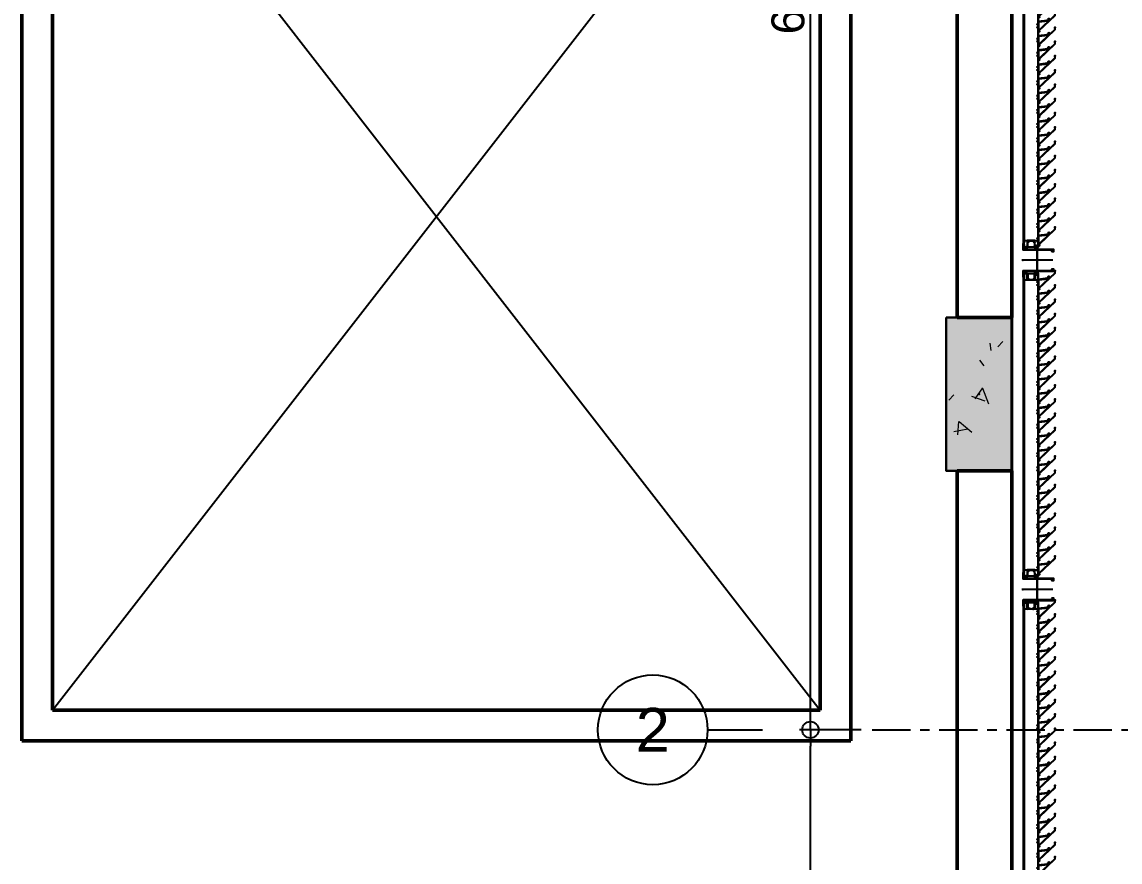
# Model space of a CAD drawing. Header units: millimetres. Extents: x -1379 to 1385823, y -4884429 to 548763.
# Drawn here: x 727904 to 732912, y -2311871 to -2308042 of the extents above; entities that cross this region are included whole.
import ezdxf
from ezdxf.enums import TextEntityAlignment as Align

# ---------------------------------------------------------------- set-up
doc = ezdxf.new("R2010")
doc.units = ezdxf.units.MM
doc.set_wipeout_variables(frame=1)
doc.linetypes.add('CENTER', pattern=[50.8, 31.75, -6.35, 6.35, -6.35])
doc.linetypes.add('TA_GL_000.70000', pattern=[1.925, 0.7, -0.175, 0.175, -0.175, 0.7])
for name, color, linetype in [('000 - 0_SYM_DWG_GRID-BUBBLE_MAIN_COLOR_6', 7, 'Continuous'), ('000 - 0_SYM_DWG_GRIDLINE_MAIN_COLOR_251', 7, 'Continuous'), ('000 - 0_SYM_DWG_SLOPE-SYM_TEXT_COLOR_3', 7, 'Continuous'), ('000 - CONCRETE_COL_CUT_COLOR_5', 7, 'Continuous'), ('000 - CONCRETE_COL_HATCH_', 7, 'Continuous'), ('000 - CONCRETE_PRECAST_CUT_COLOR_4', 7, 'Continuous'), ('000 - D I M', 7, 'Continuous'), ('000 - EXISTING_COLUMN_CUT_COLOR_5', 7, 'Continuous'), ('000 - GRID', 7, 'CENTER'), ('010 - ASPG_ACCESSORIES_MAIN_COLOR_1', 7, 'Continuous'), ('010 - ASPG_EXTR_DEF_SUB', 7, 'Continuous'), ('010 - ASPG_EXTR_MAIN_COLOR_2', 7, 'Continuous'), ('010 - ASPG_FASTERN_DEF_SUB', 7, 'Continuous'), ('010 - ASPG_FRAMING_CUT_COLOR_4', 7, 'Continuous'), ('010 - ASPG_FRAMING_DEF_SUB', 7, 'Continuous'), ('010 - ASPG_FRAMING_HATCH_', 7, 'Continuous'), ('010 - ASPG_FRAMING_MAIN_COLOR_2', 7, 'Continuous'), ('010 - ASPG_FRAMING_SUB_COLOR_2', 7, 'Continuous'), ('010 - ASPG_FRAMING_WIPEOUT_', 7, 'Continuous'), ('BOLT & SCREW', 7, 'Continuous'), ('Center Line', 7, 'CENTER')]:
    doc.layers.add(name, color=color, linetype=linetype)
for name, color, linetype, lineweight in [('12-GRID', 7, 'CENTER', 13), ('_ _ A-DETL-OPENING', 7, 'Continuous', 25), ('A-COLS-E', 7, 'Continuous', 35), ('A-FLOR-E', 7, 'Continuous', 35), ('SCREW', 7, 'Continuous', 5), ('WALL-E', 7, 'Continuous', 50)]:
    doc.layers.add(name, color=color, linetype=linetype, lineweight=lineweight)
doc.styles.add('ARIAL', font='arial.ttf')
doc.styles.add('FAMELINE_FOR_CKST', font='arial.ttf')
doc.styles.add('TA', font='', dxfattribs={"height": 4.5})
doc.styles.get('TA').set_extended_font_data('Cordia New')
doc.dimstyles.new('FAMELINE-CKST_C-C', dxfattribs={"dimtxt": 0.3, "dimasz": 0.15, "dimexe": 0.1, "dimexo": 0.1, "dimgap": 0.05, "dimtad": 1, "dimzin": 0, "dimdsep": 46, "dimtxsty": 'FAMELINE_FOR_CKST', "dimblk": 'ORIGIN', "dimblk1": 'ORIGIN', "dimblk2": 'ORIGIN', "dimsah": 1, "dimcen": 0.1, "dimdle": 0.1, "dimclrd": 7, "dimclre": 7, "dimclrt": 7, "dimadec": 0, "dimazin": 0, "dimtfac": 1, "dimtix": 1, "dimtmove": 2, "dimatfit": 3, "dimfxl": 1, "dimtolj": 1, "dimtzin": 0, "dimlwd": -1, "dimlwe": -1, "dimarcsym": 0})
pattern_1 = [(270, (1257419.24324, -520041.6224), (0.65495992507, -1.1344238721), [0.7562825814, -1.5125651628]), (30, (1257419.24324, -520041.6224), (0.65495992936, 1.1344238696), [0.7562825814, -1.5125651628]), (330, (1257419.24324, -520041.6224), (1.30991985442, -2.48e-09), [-1.5125651628, 0.7562825814])]
pattern_2 = [(315, (1257419.4929, -520021.6224), (1.3369313545, 1.3369313545), []), (45, (1257419.4929, -520021.6224), (-1.3369313545, 1.3369313545), [])]
pattern_3 = [(270, (1257419.4425, -520043.9224), (0.65495992507, -1.1344238721), [0.7562825814, -1.5125651628]), (30, (1257419.4425, -520043.9224), (0.65495992936, 1.1344238696), [0.7562825814, -1.5125651628]), (330, (1257419.4425, -520043.9224), (1.30991985442, -2.48e-09), [-1.5125651628, 0.7562825814])]
pattern_4 = [(315, (1257419.1929, -520023.9224), (1.3369313545, 1.3369313545), []), (45, (1257419.1929, -520023.9224), (-1.3369313545, 1.3369313545), [])]

# ---------------------------------------------------------------- blocks, each defined once
blk = doc.blocks.new('DPA_Rectangular - 300 x 700mm-V5-IV01 - LOWER ROOF LEVEL PLAN')
at = {"layer": '000 - CONCRETE_COL_CUT_COLOR_5', "lineweight": 9}
h = blk.add_hatch(dxfattribs=at)
h.set_pattern_fill('FP_6', style=0, pattern_type=2)
h.set_pattern_definition([(140, (-2307850.5, -222056.46), (63.75582, 728.7365), [76.2, -838.2]), (85, (-2307850.5, -222056.5), (-764.2276, -140.97162), [60.96, -670.56]), (190.451, (-2307845.2, -221995.74), (-700.46675, 587.77), [64.76, -712.36]), (136.184, (-2308053.7, -222056.5), (168.17096, 1084.31624), [114.3, -1257.3]), (186.636, (-2308039.7, -221966.1), (-989.70985, 949.6099), [97.14, -1068.54]), (81.184, (-2308053.7, -222056.5), (-989.70115, 949.62055), [91.44, -1005.84]), (111, (-2308002.9, -221954.86), (409.06057, 606.45787), [76.2, -838.2]), (56, (-2308002.9, -221954.9), (-736.75292, 247.20834), [60.96, -670.56]), (161.451, (-2307968.8, -221904.3), (-327.68547, 853.66825), [64.76, -712.36]), (127.5, (-2307850.48, -222056.46), (-338.22012, 12.354693), [33.528, -628.904, 33.528, -1320.292]), (127.5, (-2307850.48, -222056.46), (-338.22012, 12.354693), [-695.96, -647.192, 33.528, -639.572]), (97.5, (-2307850.48, -222056.46), (-400.722127, 267.278874), [33.528, -354.584, 33.528, -870.204]), (97.5, (-2307850.48, -222056.46), (-400.722127, 267.278874), [-421.64, -613.664, 33.528, -223.012]), (57.5, (-2307850.48, -222283.03), (22.915345, 542.36333), [33.528, -220.472, 33.528, -1810.512]), (57.5, (-2307850.48, -222283.03), (22.915345, 542.36333), [-287.528, -758.952, 33.528, -1018.032]), (47.5, (-2307850.5, -222384.63), (-101.70711, 592.51696), [33.528, -296.672, 33.528, -1239.52]), (47.5, (-2307850.5, -222384.63), (-101.70711, 592.51696), [-363.728, -492.76, 33.528, -713.232])])
h.paths.add_polyline_path([(150, 350), (-150, 350), (-150, -350), (150, -350), (150, -163.5)])
at = {"layer": '000 - CONCRETE_COL_CUT_COLOR_5', "color": 7}
for p, q in [((-150, 350), (150, 350)), ((-150, -350), (-150, 350)), ((150, 350), (150, -350)), ((150, -350), (-150, -350))]:
    blk.add_line(p, q, dxfattribs=at)
blk = doc.blocks.new('*U2582')
at = {"layer": '000 - CONCRETE_COL_HATCH_'}
h = blk.add_hatch(dxfattribs=at)
h.set_pattern_fill('AR-CONC', scale=0.5)
h.set_pattern_definition([(50, (0, 6e-15), (3.5863, -0.31376), [0.375, -4.125]), (355, (0, 6e-15), (-0.693757, 3.76096), [0.3, -3.3]), (100.4514, (0.299, -0.026), (2.892544, 3.4472), [0.3187, -3.50571]), (46.1842, (0, 1), (5.336207, -0.827596), [0.5625, -6.1875]), (96.6356, (0.4447, 0.931), (4.67331, 4.87059), [0.47805, -5.25857]), (351.1842, (0, 1), (4.67331, 4.87059), [0.45, -4.95]), (21, (0.5, 0.75), (2.984535, -2.013094), [0.375, -4.125]), (326, (0.5, 0.75), (1.216577, 3.62575), [0.3, -3.3]), (71.4514, (0.7487, 0.5822), (4.201112, 1.612656), [0.3187, -3.50571]), (37.5, (0, 6e-15), (0.0607993, 1.6644693), [0, -3.26, 0, -3.35, 0, -3.3125]), (7.5, (0, 6e-15), (1.315348, 1.9720586), [0, -1.91, 0, -3.185, 0, -1.2625]), (327.5, (-1.115, 6e-15), (2.669112, -0.1127744), [0, -1.25, 0, -3.9, 0, -5.175]), (317.5, (-1.615, 6e-15), (2.915931, 0.500525), [0, -1.625, 0, -2.59, 0, -3.675])])
h.paths.add_polyline_path([(-350, -150), (350, -150), (350, 150), (-350, 150)])
at = {"color": 7}
blk.add_point((0, 0), dxfattribs=at)
at = {"layer": '000 - EXISTING_COLUMN_CUT_COLOR_5', "color": 7}
blk.add_lwpolyline([(-350, -150), (350, -150), (350, 150), (-350, 150)], close=True, dxfattribs=at)
blk = doc.blocks.new('C-1-IV01_REV00_20260605-145550_LOPF_EX')
at = {"layer": '_ _ A-DETL-OPENING', "color": 7}
for p, q in [((6715, -5385), (2215, -1885)), ((2215, -5385), (6715, -1885))]:
    blk.add_line(p, q, dxfattribs=at)
at = {"layer": 'A-FLOR-E', "color": 7}
for p, q in [((365, -1010), (16445, -1010)), ((16445, -1010), (365, -1010)), ((4925, -1260), (685, -1260)), ((12275, -1260), (5625, -1260)), ((2075, -1745), (6855, -1745)), ((6855, -1745), (6855, -5525)), ((6715, -1885), (2215, -1885)), ((2215, -1885), (6715, -1885)), ((6715, -5385), (6715, -1885)), ((6715, -1885), (6715, -5385)), ((2215, -5385), (6715, -5385)), ((6715, -5385), (2215, -5385)), ((6855, -5525), (2075, -5525))]:
    blk.add_line(p, q, dxfattribs=at)
at = {"layer": 'WALL-E', "color": 7}
for p, q in [((4925, -1010), (685, -1010)), ((685, -1010), (4925, -1010)), ((4925, -1010), (4925, -1260)), ((4925, -1260), (4925, -1010)), ((12275, -1010), (5625, -1010)), ((5625, -1010), (12275, -1010)), ((5625, -1260), (5625, -1010)), ((5625, -1260), (5625, -1010)), ((4925, -1260), (685, -1260)), ((685, -1260), (4925, -1260)), ((12275, -1260), (5625, -1260)), ((5625, -1260), (12275, -1260)), ((6855, -1745), (2215, -1745)), ((2215, -1745), (6855, -1745)), ((6855, -1745), (6855, -1885)), ((6855, -1885), (6855, -1745)), ((6715, -1885), (2215, -1885)), ((2215, -1885), (6715, -1885)), ((6715, -1885), (6715, -5385)), ((6715, -5385), (6715, -1885)), ((6855, -1885), (6855, -5525)), ((6855, -5525), (6855, -1885)), ((6715, -5385), (2215, -5385)), ((2215, -5385), (6715, -5385)), ((6715, -5525), (2215, -5525)), ((2215, -5525), (6715, -5525)), ((6855, -5525), (6715, -5525)), ((6715, -5525), (6855, -5525))]:
    blk.add_line(p, q, dxfattribs=at)
at = {"layer": '000 - CONCRETE_PRECAST_CUT_COLOR_4', "color": 7}
blk.add_blockref('*U2582', (5275, -1160), dxfattribs=at)
at = {"layer": 'A-COLS-E', "color": 7, "rotation": 270}
blk.add_blockref('DPA_Rectangular - 300 x 700mm-V5-IV01 - LOWER ROOF LEVEL PLAN', (5275, -1160), dxfattribs=at)
blk = doc.blocks.new('*U3530')
at = {"layer": '12-GRID', "color": 7, "linetype": 'CENTER'}
for p, q in [((0, -6.2), (0, 2.2)), ((-4.2, -2), (4.2, -2))]:
    blk.add_line(p, q, dxfattribs=at)
at = {"layer": 'BOLT & SCREW', "color": 7}
for p, q in [((-0.6, -1.8), (-1.8, -1.6)), ((-0.6, -2.2), (-1.8, -2.4)), ((-0.5, -1.8), (-0.9, -1.6)), ((-0.5, -2.2), (-0.9, -2.4)), ((-0.2, -1.4), (-0.4, -0.2)), ((-0.2, -1.5), (-0.4, -1.1)), ((-0.2, -2.5), (-0.4, -2.9)), ((-0.2, -2.6), (-0.4, -3.8)), ((0.2, -1.4), (0.4, -0.2)), ((0.2, -1.5), (0.4, -1.1)), ((0.4, -2.9), (0.2, -2.5)), ((0.2, -2.6), (0.4, -3.8)), ((0.5, -1.8), (0.9, -1.6)), ((0.5, -2.2), (0.9, -2.4)), ((0.6, -1.8), (1.8, -1.6)), ((0.6, -2.2), (1.8, -2.4))]:
    blk.add_line(p, q, dxfattribs=at)
for points in [[(-1.8, -1.6), (-0.9, -1.6, 0.414214), (-0.4, -1.1), (-0.4, -0.2), (0.4, -0.2), (0.4, -1.1, 0.414214), (0.9, -1.6), (1.8, -1.6), (1.8, -2.4), (0.9, -2.4, 0.414214), (0.4, -2.9), (0.4, -3.8), (-0.4, -3.8), (-0.4, -2.9, 0.414214), (-0.9, -2.4), (-1.8, -2.4)], [(0.2, -2.5, -0.414214), (0.5, -2.2), (0.6, -2.2), (0.6, -1.8), (0.5, -1.8, -0.414214), (0.2, -1.5), (0.2, -1.4), (-0.2, -1.4), (-0.2, -1.5, -0.414214), (-0.5, -1.8), (-0.6, -1.8), (-0.6, -2.2), (-0.5, -2.2, -0.414214), (-0.2, -2.5), (-0.2, -2.6), (0.2, -2.6)]]:
    blk.add_lwpolyline(points, format="xyb", close=True, dxfattribs=at)
blk.add_circle((0, -2), 3.5, dxfattribs=at)
blk = doc.blocks.new('000_ASPG_TYP_FILES_20260218-010703_FRAME_EXTR_')
at = {"layer": '010 - ASPG_FRAMING_HATCH_'}
h = blk.add_hatch(dxfattribs=at)
h.set_pattern_fill('ANSI32', scale=0.1, angle=180)
edge = h.paths.add_edge_path()
edge.add_line((2, 16), (2, 2))
edge.add_line((2, 2), (39.7, 2))
edge.add_arc((39.7, 1.7), 0.3, 0, 90, ccw=False)
edge.add_line((40, 1.7), (40, 0.3))
edge.add_arc((39.7, 0.3), 0.3, -90, 0, ccw=False)
edge.add_line((39.7, 0), (0.3, 0))
edge.add_arc((0.3, 0.3), 0.3, 180, 270, ccw=False)
edge.add_line((0, 0.3), (0, 17.7))
edge.add_arc((0.3, 17.7), 0.3, 90, 180, ccw=False)
edge.add_line((0.3, 18), (22.6, 18))
edge.add_arc((22.6, 18.5), 0.5, 270, 380.2095)
edge.add_arc((26.2, 19.8), 3.35, 182.0638, 200.2095, ccw=False)
edge.add_arc((23.6, 19.7), 0.76, 2.0638, 182.0638, ccw=False)
edge.add_arc((26.2, 19.8), 1.83, 182.0638, 447.9362)
edge.add_arc((26.3, 22.4), 0.76, 87.9362, 267.9362, ccw=False)
edge.add_arc((26.2, 19.8), 3.35, 69.7905, 87.9362, ccw=False)
edge.add_arc((27.5, 23.4), 0.5, 249.7905, 360)
edge.add_line((28, 23.4), (28, 26.7))
edge.add_line((28, 26.7), (28.5, 27.2))
edge.add_line((28.5, 27.2), (28, 27.7))
edge.add_line((28, 27.7), (28, 38.6))
edge.add_line((28, 38.6), (28.5, 39.1))
edge.add_line((28.5, 39.1), (28, 39.6))
edge.add_line((28, 39.6), (28, 42.9))
edge.add_arc((27.5, 42.9), 0.5, 0, 110.2095)
edge.add_arc((26.2, 46.5), 3.35, 272.0638, 290.2095, ccw=False)
edge.add_arc((26.3, 43.9), 0.76, 92.0638, 272.0638, ccw=False)
edge.add_arc((26.2, 46.5), 1.83, 272.0638, 537.9362)
edge.add_arc((23.6, 46.6), 0.76, 177.9362, 357.9362, ccw=False)
edge.add_arc((26.2, 46.5), 3.35, 159.7905, 177.9362, ccw=False)
edge.add_arc((22.6, 47.8), 0.5, 339.7905, 450)
edge.add_line((22.6, 48.3), (0.3, 48.3))
edge.add_arc((0.3, 48.6), 0.3, 180, 270, ccw=False)
edge.add_line((0, 48.6), (0, 60))
edge.add_arc((0.3, 60), 0.3, 90, 180, ccw=False)
edge.add_line((0.3, 60.3), (5, 60.3))
edge.add_line((5, 60.3), (5, 65))
edge.add_arc((5.3, 65), 0.3, 90, 180, ccw=False)
edge.add_line((5.3, 65.3), (30, 65.3))
edge.add_line((30, 65.3), (30, 63.6))
edge.add_arc((29.7, 63.6), 0.3, -90, 0, ccw=False)
edge.add_line((29.7, 63.3), (7.3, 63.3))
edge.add_arc((7.3, 63), 0.3, 90, 180)
edge.add_line((7, 63), (7, 58.3))
edge.add_line((7, 58.3), (2.3, 58.3))
edge.add_arc((2.3, 58), 0.3, 90, 180)
edge.add_line((2, 58), (2, 50.6))
edge.add_arc((2.3, 50.6), 0.3, 180, 270)
edge.add_line((2.3, 50.3), (29.7, 50.3))
edge.add_arc((29.7, 50), 0.3, 0, 90, ccw=False)
edge.add_line((30, 50), (30, 26.7))
edge.add_line((30, 26.7), (30, 16.3))
edge.add_arc((29.7, 16.3), 0.3, -90, 0, ccw=False)
edge.add_line((29.7, 16), (2, 16))
at = {"layer": '010 - ASPG_FRAMING_CUT_COLOR_4', "color": 7}
blk.add_lwpolyline([(2, 16), (2, 2), (39.7, 2, -0.414214), (40, 1.7), (40, 0.3, -0.414214), (39.7, 0), (0.3, 0, -0.414214), (0, 0.3), (0, 17.7, -0.414214), (0.3, 18), (22.6, 18, 0.52173), (23, 18.7, -0.079342), (22.8, 19.7, -1), (24.3, 19.8, 2.296346), (26.2, 21.7, -1), (26.3, 23.2, -0.079342), (27.3, 23, 0.52173), (28, 23.4), (28, 26.7), (28.5, 27.2), (28, 27.7), (28, 38.6), (28.5, 39.1), (28, 39.6), (28, 42.9, 0.52173), (27.3, 43.3, -0.079342), (26.3, 43.1, -1), (26.2, 44.6, 2.296346), (24.3, 46.5, -1), (22.8, 46.6, -0.079342), (23, 47.6, 0.52173), (22.6, 48.3), (0.3, 48.3, -0.414214), (0, 48.6), (0, 60, -0.414214), (0.3, 60.3), (5, 60.3), (5, 65, -0.414214), (5.3, 65.3), (30, 65.3), (30, 63.6, -0.414214), (29.7, 63.3), (7.3, 63.3, 0.414214), (7, 63), (7, 58.3), (2.3, 58.3, 0.414214), (2, 58), (2, 50.6, 0.414214), (2.3, 50.3), (29.7, 50.3, -0.414214), (30, 50), (30, 26.7), (30, 16.3, -0.414214), (29.7, 16)], format="xyb", close=True, dxfattribs=at)
at = {"color": 7}
for p in [(26.2, 48.5), (26.2, 21.8)]:
    blk.add_blockref('*U3530', p, dxfattribs=at)
blk = doc.blocks.new('*U3143')
at = {"layer": '010 - ASPG_FRAMING_HATCH_', "transparency": 33554585}
h = blk.add_hatch(dxfattribs=at)
h.set_pattern_fill('ANSI32', scale=0.25)
edge = h.paths.add_edge_path()
edge.add_line((2, -50), (2, -75))
edge.add_line((2, -75), (0, -75))
edge.add_line((0, -75), (0, -49))
edge.add_arc((1, -49), 1, 90, 180, ccw=False)
edge.add_line((1, -48), (63, -48))
edge.add_arc((63, -47), 1, 270, 360)
edge.add_line((64, -47), (64, 47))
edge.add_arc((63, 47), 1, 0, 90)
edge.add_line((63, 48), (1, 48))
edge.add_arc((1, 49), 1, 180, 270, ccw=False)
edge.add_line((0, 49), (0, 75))
edge.add_line((0, 75), (2, 75))
edge.add_line((2, 75), (2, 50))
edge.add_line((2, 50), (141, 50))
edge.add_line((141, 50), (141, 41))
edge.add_arc((140, 41), 1, 270, 360, ccw=False)
edge.add_line((140, 40), (132, 40))
edge.add_arc((132, 41), 1, 180, 270, ccw=False)
edge.add_line((131, 41), (131, 47))
edge.add_arc((130, 47), 1, 0, 90)
edge.add_line((130, 48), (67, 48))
edge.add_arc((67, 47), 1, 90, 180)
edge.add_line((66, 47), (66, -47))
edge.add_arc((67, -47), 1, 180, 270)
edge.add_line((67, -48), (130, -48))
edge.add_arc((130, -47), 1, 270, 360)
edge.add_line((131, -47), (131, -41))
edge.add_arc((132, -41), 1, 90, 180, ccw=False)
edge.add_line((132, -40), (140, -40))
edge.add_arc((140, -41), 1, 0, 90, ccw=False)
edge.add_line((141, -41), (141, -50))
edge.add_line((141, -50), (2, -50))
h.paths.add_polyline_path([(139, 48), (139, 42), (133, 42), (133, 48)], flags=16)
h.paths.add_polyline_path([(139, -48), (139, -42), (133, -42), (133, -48)], flags=16)
at = {"layer": '010 - ASPG_FRAMING_HATCH_'}
h = blk.add_hatch(dxfattribs=at)
h.set_pattern_fill('ANSI37', scale=0.595498, angle=-90)
h.set_pattern_definition(pattern_4)
edge = h.paths.add_edge_path()
edge.add_ellipse((11.5, 55), major_axis=(0, -5), ratio=0.644482, start_angle=180, end_angle=360, ccw=False)
edge.add_line((11.5, 60), (2, 60))
edge.add_arc((-7.9, 55), 11.1, -26.7963, 26.7963, ccw=False)
edge.add_line((2, 50), (11.5, 50))
h = blk.add_hatch(dxfattribs=at)
h.set_pattern_fill('HONEY', scale=0.238199, angle=-90)
h.set_pattern_definition(pattern_3)
edge = h.paths.add_edge_path()
edge.add_ellipse((11.8, 55), major_axis=(0, -5), ratio=0.644482, start_angle=0, end_angle=360, ccw=False)
h = blk.add_hatch(dxfattribs=at)
h.set_pattern_fill('HONEY', scale=0.238199, angle=-90)
h.set_pattern_definition(pattern_1)
edge = h.paths.add_edge_path()
edge.add_ellipse((57.5, 55), major_axis=(0, -5), ratio=0.644482, start_angle=0, end_angle=360)
h = blk.add_hatch(dxfattribs=at)
h.set_pattern_fill('ANSI37', scale=0.595498, angle=-90)
h.set_pattern_definition(pattern_2)
edge = h.paths.add_edge_path()
edge.add_ellipse((57.8, 55), major_axis=(0, -5), ratio=0.644482, start_angle=0, end_angle=180)
edge.add_line((57.8, 60), (62, 60))
edge.add_arc((62, 60.3), 0.3, -90, 0)
edge.add_line((62.3, 60.3), (62.3, 61))
edge.add_line((62.3, 61), (61.8, 61.5))
edge.add_line((61.8, 61.5), (62.3, 62))
edge.add_line((62.3, 62), (61.8, 62.5))
edge.add_line((61.8, 62.5), (62.3, 63))
edge.add_line((62.3, 63), (61.8, 63.5))
edge.add_line((61.8, 63.5), (62.3, 64))
edge.add_line((62.3, 64), (62.3, 65))
edge.add_line((62.3, 65), (63.3, 65))
edge.add_line((63.3, 65), (63.8, 65.5))
edge.add_line((63.8, 65.5), (64.3, 65))
edge.add_line((64.3, 65), (64.8, 65.5))
edge.add_line((64.8, 65.5), (65.3, 65))
edge.add_line((65.3, 65), (65.8, 65.5))
edge.add_line((65.8, 65.5), (66.3, 65))
edge.add_line((66.3, 65), (67, 65))
edge.add_arc((67, 65.3), 0.3, -90, 0)
edge.add_line((67.3, 65.3), (67.3, 60))
edge.add_arc((77.2, 55), 11.1, 153.2037, 206.7963)
edge.add_line((67.3, 50), (57.8, 50))
h = blk.add_hatch(dxfattribs=at)
h.set_pattern_fill('ANSI37', scale=0.595498, angle=-90)
h.set_pattern_definition(pattern_4)
edge = h.paths.add_edge_path()
edge.add_ellipse((11.5, -55), major_axis=(0, 5), ratio=0.644482, start_angle=0, end_angle=180)
edge.add_line((11.5, -60), (2, -60))
edge.add_arc((-7.9, -55), 11.1, 333.2037, 386.7963)
edge.add_line((2, -50), (11.5, -50))
h = blk.add_hatch(dxfattribs=at)
h.set_pattern_fill('HONEY', scale=0.238199, angle=-90)
h.set_pattern_definition(pattern_3)
edge = h.paths.add_edge_path()
edge.add_ellipse((11.8, -55), major_axis=(0, 5), ratio=0.644482, start_angle=0, end_angle=360)
h = blk.add_hatch(dxfattribs=at)
h.set_pattern_fill('HONEY', scale=0.238199, angle=-90)
h.set_pattern_definition(pattern_1)
edge = h.paths.add_edge_path()
edge.add_ellipse((57.5, -55), major_axis=(0, 5), ratio=0.644482, start_angle=0, end_angle=360, ccw=False)
h = blk.add_hatch(dxfattribs=at)
h.set_pattern_fill('ANSI37', scale=0.595498, angle=-90)
h.set_pattern_definition(pattern_2)
edge = h.paths.add_edge_path()
edge.add_ellipse((57.8, -55), major_axis=(0, 5), ratio=0.644482, start_angle=180, end_angle=360, ccw=False)
edge.add_line((57.8, -60), (62, -60))
edge.add_arc((62, -60.3), 0.3, 360, 450, ccw=False)
edge.add_line((62.3, -60.3), (62.3, -61))
edge.add_line((62.3, -61), (61.8, -61.5))
edge.add_line((61.8, -61.5), (62.3, -62))
edge.add_line((62.3, -62), (61.8, -62.5))
edge.add_line((61.8, -62.5), (62.3, -63))
edge.add_line((62.3, -63), (61.8, -63.5))
edge.add_line((61.8, -63.5), (62.3, -64))
edge.add_line((62.3, -64), (62.3, -65))
edge.add_line((62.3, -65), (63.3, -65))
edge.add_line((63.3, -65), (63.8, -65.5))
edge.add_line((63.8, -65.5), (64.3, -65))
edge.add_line((64.3, -65), (64.8, -65.5))
edge.add_line((64.8, -65.5), (65.3, -65))
edge.add_line((65.3, -65), (65.8, -65.5))
edge.add_line((65.8, -65.5), (66.3, -65))
edge.add_line((66.3, -65), (67, -65))
edge.add_arc((67, -65.3), 0.3, 360, 450, ccw=False)
edge.add_line((67.3, -65.3), (67.3, -60))
edge.add_arc((77.2, -55), 11.1, 153.2037, 206.7963, ccw=False)
edge.add_line((67.3, -50), (57.8, -50))
at = {"layer": '010 - ASPG_FASTERN_DEF_SUB', "color": 7}
blk.add_point((0, 0), dxfattribs=at)
at = {"layer": '010 - ASPG_FRAMING_CUT_COLOR_4', "color": 7}
blk.add_lwpolyline([(2, -50), (2, -75), (0, -75), (0, -49, -0.414214), (1, -48), (63, -48, 0.414214), (64, -47), (64, 47, 0.414214), (63, 48), (1, 48, -0.414214), (0, 49), (0, 75), (2, 75), (2, 50), (141, 50), (141, 41, -0.414214), (140, 40), (132, 40, -0.414214), (131, 41), (131, 47, 0.414214), (130, 48), (67, 48, 0.414214), (66, 47), (66, -47, 0.414214), (67, -48), (130, -48, 0.414214), (131, -47), (131, -41, -0.414214), (132, -40), (140, -40, -0.414214), (141, -41), (141, -50)], format="xyb", close=True, dxfattribs=at)
for points in [[(139, 48), (139, 42), (133, 42), (133, 48)], [(139, -48), (139, -42), (133, -42), (133, -48)]]:
    blk.add_lwpolyline(points, close=True, dxfattribs=at)
at = {"layer": '010 - ASPG_FRAMING_DEF_SUB', "color": 7, "transparency": 33554508}
blk.add_line((136.5, 0), (-4.5, 0), dxfattribs=at)
at = {"layer": '010 - ASPG_FRAMING_DEF_SUB', "color": 7, "transparency": 33554457}
for points in [[(2, 50), (15, 50), (15, 60), (2, 60)], [(54.3, 50), (67.3, 50), (67.3, 65.5), (54.3, 65.5)], [(2, -50), (15, -50), (15, -60), (2, -60)], [(54.3, -50), (67.3, -50), (67.3, -65.5), (54.3, -65.5)]]:
    blk.add_lwpolyline(points, close=True, dxfattribs=at)
at = {"layer": '010 - ASPG_FRAMING_SUB_COLOR_2', "color": 7}
for points in [[(11.8, 50), (2, 50, 0.238199), (2, 60), (11.8, 60)], [(57.5, 50), (67.3, 50, -0.238199), (67.3, 60), (67.3, 65.3, -0.414214), (67, 65), (66.3, 65), (65.8, 65.5), (65.3, 65), (64.8, 65.5), (64.3, 65), (63.8, 65.5), (63.3, 65), (62.3, 65), (62.3, 64), (61.8, 63.5), (62.3, 63), (61.8, 62.5), (62.3, 62), (61.8, 61.5), (62.3, 61), (62.3, 60.3, -0.414214), (62, 60), (57.5, 60)], [(11.8, -50), (2, -50, -0.238199), (2, -60), (11.8, -60)], [(57.5, -50), (67.3, -50, 0.238199), (67.3, -60), (67.3, -65.3, 0.414214), (67, -65), (66.3, -65), (65.8, -65.5), (65.3, -65), (64.8, -65.5), (64.3, -65), (63.8, -65.5), (63.3, -65), (62.3, -65), (62.3, -64), (61.8, -63.5), (62.3, -63), (61.8, -62.5), (62.3, -62), (61.8, -61.5), (62.3, -61), (62.3, -60.3, 0.414214), (62, -60), (57.5, -60)]]:
    blk.add_lwpolyline(points, format="xyb", dxfattribs=at)
at = {"layer": '010 - ASPG_FRAMING_SUB_COLOR_2', "color": 7, "extrusion": (0, 0, -1)}
for centre, major_axis in [((11.8, 55), (0, -5)), ((57.5, -55), (0, 5))]:
    blk.add_ellipse(centre, major_axis=major_axis, ratio=0.644482, dxfattribs=at)
at = {"layer": '010 - ASPG_FRAMING_SUB_COLOR_2', "color": 7}
for centre, major_axis in [((57.5, 55), (0, -5)), ((11.8, -55), (0, 5))]:
    blk.add_ellipse(centre, major_axis=major_axis, ratio=0.644482, dxfattribs=at)
blk = doc.blocks.new('PZG35-9D5')
at = {"layer": 'Center Line', "color": 7}
blk.add_line((0, 3.7), (0, -10.5), dxfattribs=at)
at = {"layer": 'SCREW', "color": 7}
for p, q in [((-1.4, 0), (-1.4, -1.1)), ((1.4, 0), (1.4, -0.6)), ((-1.9, -1.4), (1.9, -0.9)), ((-1.9, -1.4), (-1.4, -1.1)), ((-1.9, -1.4), (-1.4, -1.7)), ((-1.9, -2.7), (1.9, -2.2)), ((-1.9, -2.7), (-1.4, -2.4)), ((-1.9, -2.7), (-1.4, -3)), ((-1.9, -4), (-1.4, -3.7)), ((-1.9, -4), (-1, -3.9)), ((-1.9, -4), (-1.4, -4.3)), ((-1.4, -1.1), (1.4, -0.6)), ((-1.4, -1.7), (1.4, -1.2)), ((-1.4, -1.7), (-1.4, -2.4)), ((-1.4, -2.4), (1.4, -1.9)), ((-1.4, -3), (1.4, -2.5)), ((-1.4, -3), (-1.4, -3.7)), ((-1.4, -3.7), (-0.8, -3.6)), ((-1.4, -4.3), (-1.4, -8.1)), ((-1.4, -4.3), (-1.2, -4.3)), ((0, -9.5), (-1.4, -8.1)), ((0, -9.5), (1.4, -8.1)), ((0.6, -3.3), (1.4, -3.2)), ((0.7, -3.7), (1.9, -3.5)), ((0.7, -3.9), (1.4, -3.8)), ((0.7, -4.6), (1.4, -4.5)), ((0.7, -5), (1.9, -4.8)), ((0.7, -5.2), (1.4, -5.1)), ((1.9, -0.9), (1.4, -0.6)), ((1.9, -0.9), (1.4, -1.2)), ((1.4, -1.2), (1.4, -1.9)), ((1.9, -2.2), (1.4, -1.9)), ((1.9, -2.2), (1.4, -2.5)), ((1.4, -2.5), (1.4, -3.2)), ((1.9, -3.5), (1.4, -3.2)), ((1.9, -3.5), (1.4, -3.8)), ((1.4, -3.8), (1.4, -4.5)), ((1.9, -4.8), (1.4, -4.5)), ((1.9, -4.8), (1.4, -5.1)), ((1.4, -5.1), (1.4, -8.1))]:
    blk.add_line(p, q, dxfattribs=at)
blk.add_lwpolyline([(0, -9.5), (0.7, -5.2), (0.7, -3.6, 0.417657), (0.4, -3.3, 0.108102), (-0.8, -3.6), (-1.4, -4.7)], format="xyb", dxfattribs=at)
blk = doc.blocks.new('*U3139')
at = {"layer": 'SCREW', "color": 7}
blk.add_lwpolyline([(3, 1.8, 0.09906), (0.8, 2.5), (0.8, 2.3), (-0.8, 2.3), (-0.8, 2.5, 0.09906), (-3, 1.8, 0.266588), (-3.5, 1), (-3.5, 0.2, 0.414214), (-3.3, 0), (3.3, 0, 0.414214), (3.5, 0.2), (3.5, 1, 0.266588)], format="xyb", close=True, dxfattribs=at)
blk.add_blockref('PZG35-9D5', (0, 0), dxfattribs=at)
blk = doc.blocks.new('*U3144')
at = {"color": 7}
blk.add_point((0, 0), dxfattribs=at)
at = {"layer": '010 - ASPG_ACCESSORIES_MAIN_COLOR_1', "color": 7}
blk.add_lwpolyline([(-39.7, -0.6, 0.414214), (-40, -0.9), (-40, -7.4, 0.57735), (-39.7, -7.6), (-36.6, -5.8, 0.767327), (-36.8, -5.3), (-37.9, -5.3, -0.414214), (-38.2, -5), (-38.2, -2.8, -0.414214), (-38, -2.6), (-32.2, -2.6, -0.388879), (-32, -2.8), (-31.8, -4.3, 0.388879), (-31.3, -4.8), (-30.3, -4.8, 0.414214), (-30, -4.5), (-30, -2.9, -0.414214), (-29.7, -2.6), (0.4, -2.6, -0.378969), (3.4, -5.2), (8, -42.5, 0.446593), (11.6, -45.1, -0.489802), (16.1, -48.7), (16.1, -49.4, -0.18248), (15.8, -50, -0.267949), (15.3, -50.2, 1.122115), (15.1, -52.3, 0.405004), (18.1, -49.4), (18.1, -48.7, 0.489805), (11.2, -43.1, -0.446597), (9.9, -42.3), (4.9, -0.8, 0.364176), (4.6, -0.6)], format="xyb", close=True, dxfattribs=at)
at = {"layer": '010 - ASPG_EXTR_DEF_SUB', "color": 7}
for p in [(-40, -0.5), (43.4, -76.9), (43.4, -77.5)]:
    blk.add_point(p, dxfattribs=at)
at = {"layer": '010 - ASPG_EXTR_MAIN_COLOR_2', "color": 7}
blk.add_lwpolyline([(11.4, -48.2), (11.5, -47.4), (12.2, -47.6), (12.3, -46.8, -0.535538), (14.2, -49.2, 0.991572), (15.7, -49.6, 1.157025), (8.8, -48.8, -0.688558), (8.3, -49), (-17.1, -22.2), (-32.3, -6.1), (-32.3, -2.9, 0.414312), (-32.6, -2.6), (-37.5, -2.6, 0.414116), (-37.8, -2.9), (-37.8, -4.3, 0.414214), (-37.5, -4.6), (-36, -4.6, -0.205895), (-35.8, -4.7), (33.2, -77.5), (43.1, -77.5, 0.668179), (43.4, -77), (40.5, -74.2, 0.668179), (40, -74.4), (40, -76), (33.9, -76), (11.9, -52.8, -0.558354), (12.1, -52, 0.766275), (12, -50.4, -0.438583), (10.7, -48.1)], format="xyb", close=True, dxfattribs=at)
at = {"layer": 'SCREW', "color": 7, "rotation": 180}
for p in [(-21.6, -2.5), (-8.2, -2.5)]:
    blk.add_blockref('*U3139', p, dxfattribs=at)
blk = doc.blocks.new('*U3052')
at = {"color": 7}
blk.add_wipeout([(1440, 4), (60, 4), (60, 69.3), (1440, 69.3)], dxfattribs=at).dxf.layer = '010 - ASPG_FRAMING_WIPEOUT_'
blk.add_point((60, 69.5), dxfattribs=at)
at = {"layer": '010 - ASPG_FRAMING_MAIN_COLOR_2', "color": 7}
blk.add_lwpolyline([(1410, 69.3), (90, 69.3), (90, 6), (1410, 6)], close=True, dxfattribs=at)
at = {"layer": '010 - ASPG_FRAMING_SUB_COLOR_2', "color": 7}
for points in [[(1440, 4), (60, 4), (60, 69.3), (1440, 69.3)], [(60, 2), (60, 4), (1440, 4), (1440, 2)]]:
    blk.add_lwpolyline(points, close=True, dxfattribs=at)
at = {"color": 7, "transparency": 33554559, "xscale": -1, "rotation": 270}
for p in [(0, 0), (1500, 0)]:
    blk.add_blockref('*U3143', p, dxfattribs=at)
at = {"color": 7, "rotation": 180}
for p in [(91.8, 69.3), (156.8, 69.3), (221.8, 69.3), (286.8, 69.3), (351.8, 69.3), (416.8, 69.3), (481.8, 69.3), (546.8, 69.3), (611.8, 69.3), (676.8, 69.3), (741.8, 69.3), (806.8, 69.3), (871.8, 69.3), (936.8, 69.3), (1001.8, 69.3), (1066.8, 69.3), (1131.8, 69.3), (1196.8, 69.3), (1261.8, 69.3), (1326.8, 69.3), (1391.8, 69.3)]:
    blk.add_blockref('*U3144', p, dxfattribs=at)
at = {"color": 7}
blk.add_blockref('000_ASPG_TYP_FILES_20260218-010703_FRAME_EXTR_', (60, 4), dxfattribs=at)
at = {"color": 7, "xscale": -1}
blk.add_blockref('000_ASPG_TYP_FILES_20260218-010703_FRAME_EXTR_', (1440, 4), dxfattribs=at)
blk = doc.blocks.new('C-1-IV01_REV00_20260605-140059_LOPF_ASPG')
at = {"color": 7}
blk.add_blockref('*U3052', (3165, -960), dxfattribs=at)
blk.add_blockref('*U3052', (4665, -960), dxfattribs=at)
blk.add_blockref('*U3052', (6165, -960), dxfattribs=at)
blk = doc.blocks.new('*U1925')
at = {"layer": '000 - 0_SYM_DWG_GRID-BUBBLE_MAIN_COLOR_6', "color": 7}
blk.add_line((45, 0), (40, 0), dxfattribs=at)
blk.add_circle((50, 0), 5, dxfattribs=at)
at = {"layer": '000 - 0_SYM_DWG_GRIDLINE_MAIN_COLOR_251', "color": 7, "linetype": 'ByBlock', "ltscale": 5}
blk.add_line((30, 0), (-408.5, 0), dxfattribs=at)
at = {"color": 7, "style": 'TA', "flags": 1}
blk.add_attdef('LOCATION', (6, -6), '', height=4.5, rotation=270, dxfattribs=at)
at = {"layer": '000 - 0_SYM_DWG_SLOPE-SYM_TEXT_COLOR_3', "color": 7, "style": 'ARIAL'}
blk.add_attdef('GRID-HEAD', text='', height=4, rotation=180, dxfattribs=at).set_placement((50, 0), align=Align.MIDDLE_CENTER)
blk = doc.blocks.new('_Origin')
at = {"color": 7, "linetype": 'ByBlock', "lineweight": -2}
blk.add_line((0, 0), (-1, 0), dxfattribs=at)
blk.add_circle((0, 0), 0.5, dxfattribs=at)
blk = doc.blocks.new('*D2264')
at = {"layer": '000 - D I M', "color": 7, "transparency": 16777216}
for p, q in [((-1550, -6805), (-1831.2, -6805)), ((-1781.2, -15495), (-1781.2, -6880)), ((-1550, -15570), (-1831.2, -15570))]:
    blk.add_line(p, q, dxfattribs=at)
at = {"layer": 'Defpoints', "color": 7, "transparency": 16777216}
for p in [(-1781.2, -6805), (-1500, -6805), (-1500, -15570)]:
    blk.add_point(p, dxfattribs=at)
at = {"layer": '000 - D I M', "color": 7, "transparency": 16777216, "xscale": 75, "yscale": 75, "zscale": 75}
for p, rotation in [((-1781.2, -6805), 90), ((-1781.2, -15570), 270)]:
    blk.add_blockref('_Origin', p, dxfattribs=dict(at, rotation=rotation))
at = {"layer": '000 - D I M', "color": 7, "transparency": 16777216, "insert": (-1882.8, -11187.5), "char_height": 150, "attachment_point": 5, "rotation": 90, "style": 'FAMELINE_FOR_CKST'}
blk.add_mtext('\\A1;8765', dxfattribs=at)
blk = doc.blocks.new('*D2265')
at = {"layer": '000 - D I M', "color": 7, "transparency": 16777216}
for p, q in [((-1550, 0), (-1831.2, 0)), ((-1781.2, -6730), (-1781.2, -75)), ((-1550, -6805), (-1831.2, -6805))]:
    blk.add_line(p, q, dxfattribs=at)
at = {"layer": 'Defpoints', "color": 7, "transparency": 16777216}
for p in [(-1500, 0), (-1781.2, 0), (-1500, -6805)]:
    blk.add_point(p, dxfattribs=at)
at = {"layer": '000 - D I M', "color": 7, "transparency": 16777216, "xscale": 75, "yscale": 75, "zscale": 75}
for p, rotation in [((-1781.2, 0), 90), ((-1781.2, -6805), 270)]:
    blk.add_blockref('_Origin', p, dxfattribs=dict(at, rotation=rotation))
at = {"layer": '000 - D I M', "color": 7, "transparency": 16777216, "insert": (-1882.8, -3402.5), "char_height": 150, "attachment_point": 5, "rotation": 90, "style": 'FAMELINE_FOR_CKST'}
blk.add_mtext('\\A1;6805', dxfattribs=at)
blk = doc.blocks.new('C-1-IV01_REV00_20260614-171844_LOPF_DIMS')
at = {"layer": '000 - GRID', "color": 7, "linetype": 'TA_GL_000.70000', "xscale": 50.00000000000004, "yscale": 50.00000000000004, "zscale": 50.00000000000004, "rotation": 180}
blk.add_blockref('*U1925', (0, -6805), dxfattribs=at).add_auto_attribs({'GRID-HEAD': '2'})
at = {"layer": '000 - D I M', "color": 7}
for base, p1, p2, picture, middle in [((-1781.2, 0), (-1500, -6805), (-1500, 0), '*D2265', (-1882.8, -3402.5)), ((-1781.2, -6805), (-1500, -15570), (-1500, -6805), '*D2264', (-1882.8, -11187.5))]:
    dim = blk.add_linear_dim(base=base, p1=p1, p2=p2, angle=270, dimstyle='FAMELINE-CKST_C-C', override={"dimscale": 500, "dimdec": 0, "dimlfac": 1, "dimclrd": 7, "dimclre": 7, "dimclrt": 7}, dxfattribs=at)
    dim.commit()
    dim.dimension.update_dxf_attribs({"geometry": picture, "text_midpoint": middle})

msp = doc.modelspace()

# ---------------------------------------------------------------- block references
at = {"color": 7, "rotation": 270}
msp.add_blockref('C-1-IV01_REV00_20260605-145550_LOPF_EX', (733429, -2304463.7), dxfattribs=at)

# ---------------------------------------------------------------- next in the draw order: block references
msp.add_blockref('C-1-IV01_REV00_20260605-140059_LOPF_ASPG', (733429, -2304463.7), dxfattribs=at)

# ---------------------------------------------------------------- next in the draw order: block references
at = {"color": 7}
msp.add_blockref('C-1-IV01_REV00_20260614-171844_LOPF_DIMS', (733280.9, -2304463.7), dxfattribs=at)

doc.saveas('drawing.dxf')
